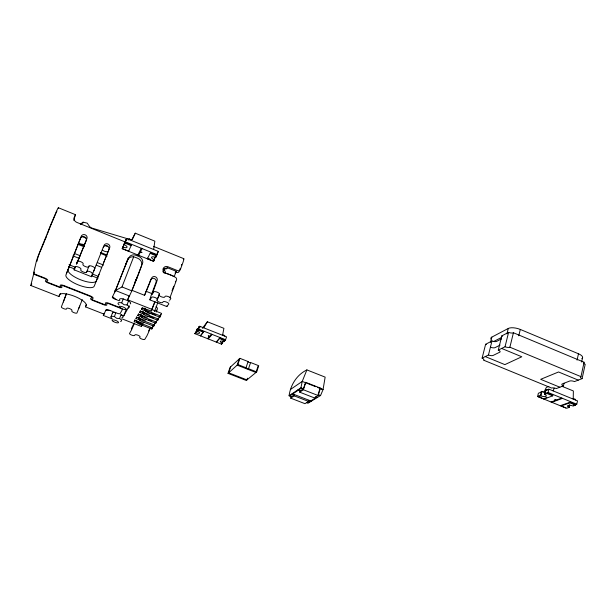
<?xml version="1.0" encoding="UTF-8"?>
<svg xmlns="http://www.w3.org/2000/svg" width="616" height="616" viewBox="0 0 616 616"><rect width="100%" height="100%" fill="white"/><g stroke="black" fill="none" stroke-linecap="round" stroke-linejoin="round"><path stroke-width="0.92" d="M153.63 249.511L154.862 241.164L135.274 233.187L131.408 240.494L131.639 239.901L129.244 238.931L128.729 240.055M114.461 292.746L128.344 258.458L130.184 256.01A6.06 5.621 26.4 0 1 136.059 255.355L138.862 256.479A6.052 5.613 26.8 0 1 142.781 262.539L138.007 275.537A17.764 0.693 -68.2 0 1 134.719 283.66L131.947 290.313L144.56 295.318L147.363 288.688A17.725 0.909 -68.2 0 0 150.65 280.596L151.528 278.27A3.018 2.81 29.5 0 1 155.324 276.761A3.018 2.81 29.5 0 1 157.126 280.511L152.183 294.294L153.746 291.884A3.065 1.001 20.5 0 1 157.126 292.146A3.065 1.001 20.5 0 1 159.429 294.148L157.011 300.177A3.057 0.986 20.3 0 0 159.305 302.148A3.057 0.986 20.3 0 0 162.686 302.433L163.101 301.801A3.065 0.986 20.2 0 1 166.497 302.086A3.065 0.986 20.2 0 1 168.776 304.05L166.805 306.575A12.051 0.901 -68.2 0 1 166.821 305.921M308.939 400.238L308.57 401.447L304.951 403.68L290.698 398.144L294.179 395.849L294.556 394.633L291.46 396.689L289.073 395.765L300.916 387.826L302.233 381.412L306.884 369.908L325.148 377.123L323.054 389.582L320.559 395.518L308.092 403.164L306.506 402.548M289.073 395.765C290.567 384.869 296.82 374.782 306.884 369.908M575.367 400L575.498 399.391L573.365 398.521L573.227 399.122L573.365 390.968L561.892 386.255M563.455 385.824A3.55 1.209 12.4 0 1 562.3 383.907L569.631 381.058A3.604 1.24 12.2 0 1 574.497 381.574L582.089 378.648A3.673 1.278 11.9 0 1 580.965 376.645L584.099 362.254L513.421 332.763A3.642 1.378 13.1 0 1 508.585 332.355L501.824 335.866L498.29 350.104A3.588 1.294 13.6 0 1 499.707 352.206L493.123 355.44A3.542 1.263 13.8 0 1 488.465 354.985L482.105 358.142A3.473 1.224 14 0 1 483.545 360.144L551.628 388.057A3.48 1.17 12.7 0 1 556.31 388.573L563.455 385.824L564.033 383.229M569.153 407.407A3.827 1.24 12.6 0 1 568.014 405.451A3.827 1.24 12.6 0 1 573.103 406.036L575.583 405.182L575.714 404.573L570.016 402.248L561.23 405.359L561.099 405.952L566.728 408.246L569.153 407.407L569.746 404.712M582.089 378.648L585.2 364.302A3.658 1.317 11.7 0 1 583.622 363.178M576.784 404.204L577.5 400.87L548.879 389.15L545.815 390.344L545.06 393.663L548.125 392.484L576.784 404.204L573.588 405.313M568.938 406.93L569.3 405.282M561.099 405.952L569.885 402.849L570.016 402.248M581.643 362.031L582.628 357.519M577.069 360.121L578.47 353.776L520.312 329.437A9.001 3.411 13 0 0 508.292 328.444L491.83 337.114A8.709 3.226 13.5 0 0 490.96 339.023M538.469 396.735L544.144 399.053L552.706 395.834L552.845 395.233L547.093 392.885L546.962 393.485L544.582 394.402A3.819 1.263 13 0 1 545.83 396.404A3.819 1.263 13 0 1 540.794 395.849L538.469 396.735L538.607 396.142M544.582 394.402L545.614 389.874L546.292 389.612A5.167 1.725 12.9 0 1 547.331 390.105M544.144 399.053L544.282 398.452L546.846 397.482M546.153 390.213L546.292 389.612M548.125 392.484L548.879 389.15M541.025 392.207L541.826 391.353A3.812 1.27 12.9 0 0 545.499 392.084M540.794 395.849L541.826 391.353M34.065 272.449L30.854 285.062A9.879 0.485 -68.1 0 0 31.093 285.208M121.106 308.046L109.24 303.38A3.642 1.093 21 0 0 105.336 303.241L105.482 304.412A1.455 0.439 21 0 1 103.935 304.358L93.108 300.108A1.455 0.439 21.2 0 1 91.977 299.106L92.985 298.398A3.665 1.101 21.3 0 0 90.144 295.873L64.033 285.608A3.696 1.109 21.8 0 0 60.237 285.531L60.522 286.763A1.478 0.439 21.8 0 1 59.021 286.725L48.025 282.413A1.478 0.439 22 0 1 46.808 281.373L47.694 280.603A3.727 1.109 22.1 0 0 44.637 277.985L33.495 273.612L36.213 261.823A10.557 0.547 -68.1 0 1 40.91 249.187L48.04 231.639A10.541 0.547 -68.2 0 1 51.028 224.124L55.432 213.721A10.503 0.547 -68.2 0 1 58.304 208.431M537.614 396.519L538.369 393.239L541.356 392.076L540.602 395.372L537.614 396.519L565.819 408.008M36.975 261.246L37.815 257.765M518.772 335.797L520.312 329.437M58.428 207.761L75.452 214.676L73.781 220.351M580.965 376.645L509.894 347.201L513.421 332.763M506.953 333.864L508.292 328.444M498.29 350.104L505.043 346.754L508.585 332.355M144.56 295.318L149.087 283.737M488.465 354.985L491.984 340.979L493.709 341.487A3.527 1.301 13.6 0 0 496.627 341.395L501.578 338.854M482.105 358.142L485.616 344.282L491.984 340.979M490.505 342.38L491.83 337.114M74.151 269.839L75.129 266.874A3.149 1.001 21.9 0 1 78.394 267.082A3.149 1.001 21.9 0 1 80.981 269.2L80.727 269.9A3.134 1.001 21.8 0 0 83.291 271.995A3.134 1.001 21.8 0 0 86.556 272.218L89.004 266.104A3.126 1.016 21.7 0 1 92.277 266.32A3.126 1.016 21.7 0 1 94.818 268.422L93.801 270.955M181.481 265.057L181.643 264.472M319.727 389.266L318.11 394.556L320.559 395.518M318.156 395.534L320.428 388.111L305.713 382.336L303.372 388.788L300.115 390.952L299.73 392.176L314.345 397.882L318.156 395.534L303.403 389.759L299.73 392.176M303.403 389.759L305.713 382.336M290.698 398.144L291.26 396.35M76.846 263.263L86.933 238.585A3.08 2.834 20.3 0 0 85.147 234.819A3.08 2.834 20.3 0 0 81.22 236.282L65.92 275.021A15.215 4.712 21.7 0 0 78.448 284.969A15.215 4.712 21.7 0 0 94.217 286.194L98.329 276.014M82.675 223.423L83.083 222.176L87.249 223.138L89.074 225.856A6.029 5.506 13 0 0 91.514 227.959L131.531 239.955M76.823 263.663L86.232 240.579A3.065 2.818 20.2 0 0 84.454 236.829A3.065 2.818 20.2 0 0 80.55 238.292L68.076 269.754A15.184 4.774 21.7 0 0 80.55 279.772A15.184 4.774 21.7 0 0 96.312 280.942L97.898 277.077M258.004 366.312L255.956 372.495L237.152 365.142L239.239 358.959M256.68 371.91L258.72 365.712L250.589 362.524A1.363 0.408 18.4 0 1 248.987 362.339A1.363 0.408 18.4 0 1 248.086 361.538L239.924 358.335L230.068 367.359L228.028 373.365L246.261 380.449L256.68 371.91L248.525 368.715A1.371 0.4 18.4 0 1 246.924 368.53A1.371 0.4 18.4 0 1 246.015 367.737L237.83 364.533L228.028 373.365M247.501 378.185L246.931 379.903L228.659 372.796L230.707 366.774M246.015 367.737L248.086 361.538M248.525 368.715L250.589 362.524M237.83 364.533L239.924 358.335M37.984 257.249L38.431 255.987M103.935 314.083L85.508 306.876L86.433 304.466M63.348 302.04L66.543 293.432M197.005 329.529L194.91 333.656L221.583 344.175L221.76 343.659M224.563 336.067L224.74 335.543L222.738 334.757L222.561 335.273L223.908 328.328L207.369 321.768L202.387 328.313M223.3 340.71L222.569 342.835L221.367 344.075M221.583 344.175L223.323 340.887M222.522 343.212A3.242 0.993 19 0 1 220.359 341.279A3.242 0.993 19 0 1 224.039 341.649L225.171 340.147L219.827 338.038L216.308 342.096L219.827 338.038M224.355 340.987L225.579 339.724L226.565 336.86L199.746 326.257L198.629 327.589M553.191 390.921L554.138 388.219M203.734 331.685L200.408 335.835L203.734 331.685L198.352 329.56L197.305 331.108A3.257 1.001 19.5 0 1 199.569 333.087A3.257 1.001 19.5 0 1 195.934 332.74L195.087 333.741L195.272 333.225M196.881 329.675L197.312 328.867A3.257 1.016 19.5 0 0 198.883 329.329M195.934 332.74L197.312 328.867M197.305 331.108L198.937 326.919A4.412 1.378 19.5 0 1 199.961 327.381M198.752 327.442L198.937 326.919M197.613 330.445L198.722 329.121L199.746 326.257M172.049 290.714L173.704 286.224M180.326 268.314L179.21 271.333A2.225 2.064 32.4 0 1 176.43 272.449M151.805 329.006L153.469 325.417L151.805 329.006L139.316 324.116A4.235 4.012 28.2 0 1 136.606 320.89M138.346 317.402A4.274 4.05 28.5 0 0 141.141 321.19L153.754 326.134L154.701 323.608M153.754 326.134L155.44 322.507M140.186 314.383A4.32 4.081 28.7 0 0 143.012 318.21L155.748 323.207L156.379 321.506M155.748 323.207L157.45 319.535M142.065 311.303A4.366 4.119 29 0 0 144.914 315.169L157.773 320.228L158.412 318.51M157.773 320.228L159.506 316.509M176.184 271.302L174.251 276.522L165.234 272.896A2.248 2.094 30.5 0 0 163.887 270.101L164.372 268.792A2.248 2.087 30.7 0 0 167.19 267.675L176.184 271.302L175.113 272.98M143.982 308.162A4.404 4.15 29.2 0 0 146.862 312.066L159.844 317.186L160.807 314.584M159.844 317.186L161.6 313.421L152.052 309.648M47.278 234.303L48.934 229.868M157.011 300.177L159.429 294.148M154.477 311.565L157.765 302.749M156.302 311.996L157.28 309.363A2.056 1.933 30.4 0 0 156.056 306.791M121.699 318.741L141.387 326.449L142.042 324.709M148.779 312.197L141.572 309.355L142.411 307.969L151.274 310.972L154.47 302.433M151.274 310.972L155.109 301.771M38.693 255.255L39.624 252.853M140.294 323.893L134.234 321.514L134.896 319.766M150.212 280.819L149.449 282.813M140.386 320.281L136.013 318.564L136.683 316.801M142.242 317.294L137.83 315.561L138.508 313.775M144.144 314.245L139.686 312.489L140.363 310.695M141.572 309.355L142.219 307.661M46.778 235.643L46.038 237.53M124.378 243.513L122.222 248.679L153.461 261.284L154.678 258.089M150.25 259.221L147.578 258.142L147.355 258.728L153.592 261.246L153.808 260.66M153.592 261.246L155.733 256.194M154.4 259.783A3.812 1.348 21 0 1 151.613 257.195A3.812 1.348 21 0 1 155.725 257.403L157.296 253.376M155.725 257.403L156.78 255.324L150.466 252.76L147.355 258.728M156.071 256.603L158.374 251.428L126.626 238.554L125.71 240.571M86.556 272.218L86.825 271.517A3.134 1.001 21.7 0 1 90.105 271.741A3.134 1.001 21.7 0 1 92.654 273.827L91.491 276.715L74.136 269.831M89.004 266.104L88.727 266.82A3.126 1.009 21.8 0 1 85.47 266.605A3.126 1.009 21.8 0 1 82.914 264.503L83.175 263.787A3.142 1.016 22 0 0 80.596 261.661A3.142 1.016 22 0 0 77.339 261.461L76.415 264.164L76.692 263.625M111.989 318.418A5.698 1.671 20.7 0 1 114.322 316.509L116.686 318.326L119.543 318.534L120.998 314.745L123.77 315.831L126.342 309.124M150.466 252.76L150.235 253.353L156.556 255.91M49.087 229.475L50.219 226.619M152.221 309.478L127.651 299.776L128.967 296.342M127.651 299.776L131.855 290.86L141.472 265.812A6.021 5.59 26.7 0 0 137.907 258.366L135.12 257.242A6.029 5.59 26.3 0 0 129.268 257.896A5.19 0.57 -46.8 0 0 128.19 258.997L127.358 260.506M119.073 304.912A5.952 1.817 20.8 0 1 121.568 302.81L124.039 304.712L127.011 304.935L128.528 301.001L123.084 298.868A5.944 1.84 20.8 0 0 119.881 300.315M114.445 316.539L115.785 312.72A5.69 1.686 20.7 0 0 112.428 313.444M121.691 302.841L123.215 298.899M137.183 276.984L136.552 278.601M119.258 300.808L114.684 299.006A2.98 0.916 21 0 1 112.328 297.089L115.539 290.544L121.976 286.94L133.657 256.849M110.98 316.755L112.443 312.982M112.027 318.834L103.319 315.438L104.019 313.644M122.291 248.618L128.575 251.151L128.806 250.566M131.416 245.053L131.185 245.645L124.809 243.066L125.04 242.473L131.416 245.053L128.575 251.151M128.236 257.973L115.539 290.544L129.63 296.119M124.802 243.251A2.087 0.739 21.7 0 0 124.509 243.151L124.701 242.712L122.984 247.093A3.85 1.355 21.7 0 0 127.027 247.262A3.85 1.355 21.7 0 0 124.101 244.621L126.041 239.763A2.11 0.755 21.7 0 0 126.611 240.017M124.101 244.621L126.626 238.554M129.014 239.524L129.244 238.931M137.052 277.331L135.512 281.073M91.491 276.715L104.004 245.461A3.057 2.818 22.9 0 1 107.885 243.99A3.057 2.818 22.9 0 1 109.679 247.748L107.923 252.129M108.655 250.204L108.863 249.688A3.042 2.803 22.8 0 0 107.084 245.946A3.042 2.803 22.8 0 0 103.226 247.416M66.004 294.771L61.369 306.907A2.795 0.793 21.4 0 0 63.71 308.662A2.795 0.793 21.4 0 0 66.567 308.932L66.774 308.377A2.795 0.793 21.3 0 1 69.654 308.639A2.795 0.793 21.3 0 1 71.972 310.402L71.764 310.949A2.78 0.785 21.3 0 0 74.066 312.689A2.78 0.785 21.3 0 0 76.946 312.966L82.305 299.607M98.552 275.468L104.597 260.291M103.58 262.824L104.189 261.307M98.167 276.515L99.076 274.243M79.741 306.006L78.894 308.108A2.78 0.801 21.3 0 1 78.401 308.339M104.535 260.537L107.692 252.606M106.93 254.593L108.116 251.551M45.892 237.907L44.937 240.202M104.959 259.482L106.699 255.178M66.266 294.348L66.528 293.693M39.955 252.021L44.575 241.064M66.336 273.727L68.499 268.453M149.419 329.198L149.688 328.551M125.587 264.764L127.25 260.753M50.381 226.211L56.256 212.451M134.103 323.207L131.393 328.582A2.726 0.793 20.3 0 0 131.524 329.06M134.688 283.075L136.136 279.61M33.495 273.612L34.173 272.002M60.383 293.393L58.974 296.512L30.846 285.516M75.006 268.006L75.391 267.113M149.157 329.83L148.649 330.985M74.69 268.73L74.159 269.846M85.516 306.868L86.14 305.397A14.337 4.189 21.4 0 0 74.267 296.204A14.337 4.189 21.4 0 0 59.436 294.949L58.974 296.512M122.222 248.679L123.115 246.723M132.371 239.385L135.274 233.187M135.189 281.781L134.958 282.259M114.715 291.152L115.438 289.682M103.319 315.438L106.083 309.81A2.857 0.847 20.9 0 1 109.132 310.094L117.125 313.228A2.864 0.855 20.8 0 0 120.197 313.513L122.592 309.101L109.047 303.78A2.187 0.654 21 0 0 106.699 303.696L106.845 304.858A2.903 0.87 21 0 1 103.742 304.751L92.931 300.508A2.918 0.87 21.2 0 1 90.675 298.514L91.684 297.798A2.202 0.662 21.3 0 0 89.974 296.281L63.895 286.032A2.218 0.662 21.8 0 0 61.615 285.986L61.9 287.218A2.949 0.878 21.8 0 1 58.89 287.148L47.902 282.836A2.965 0.878 22 0 1 45.476 280.765L46.354 279.995A2.233 0.662 22.1 0 0 44.521 278.424L33.395 274.051M543.859 392.446L546.338 387.402L548.894 386.394M137.884 255.001L141.287 248.256M138.669 255.317L140.294 252.113L142.003 252.483L140.425 251.844L142.08 248.579M157.403 252.999L158.374 251.428M153.461 261.284L154.508 259.405M123.77 315.831L129.368 305.813M203.78 327.851L207.369 321.768M164.372 268.792L163.356 270.493A2.233 2.079 30.6 0 0 164.21 270.663M163.887 270.101L162.87 271.787A2.241 2.087 30.4 0 1 163.132 271.918M134.234 321.514L135.004 320.235L141.965 322.961L143.52 323.115L144.098 322.199M136.013 318.564L136.806 317.255L143.828 320.012L145.399 320.166L145.992 319.234M137.83 315.561L138.639 314.222L145.73 317.009L147.316 317.163L147.925 316.208M139.686 312.489L140.51 311.126L147.671 313.952L149.272 314.098L149.896 313.128M166.505 268.807L167.19 267.675M56.664 211.627L56.934 211.196M141.387 326.449L142.242 325.102L141.164 324.232M169.816 300.061L170.763 298.66A3.057 1.001 20.3 0 0 168.499 296.673A3.057 1.001 20.3 0 0 165.103 296.404L164.688 297.043A3.057 0.993 20.4 0 1 161.307 296.773A3.057 0.993 20.4 0 1 159.02 294.795M183.337 259.19L183.915 258.774A10.28 0.755 -68.1 0 1 182.059 264.988L180.373 269.531A2.241 2.071 32.4 0 1 177.585 270.647L167.899 266.743A3.75 3.48 31 0 0 163.209 268.607A3.75 3.48 31 0 0 165.458 273.273C169.023 274.066 171.956 275.367 175.167 277.177A2.248 2.087 32.3 0 1 176.515 279.98L170.178 297.12A6.021 0.454 -68.2 0 0 169.931 297.798M194.91 333.656L195.996 332.363M207.507 338.615L209.417 336.498L208.239 335.797L209.571 336.321L211.511 334.172M208.17 338.877L212.181 334.434M80.373 224.17L83.083 222.176M290.367 389.543L302.233 381.412L315.677 386.686M319.997 388.388L320.428 388.111M307.7 402.81L316.539 397.366M493.709 341.487L501.563 337.429M500.015 345.129L495.079 347.616A3.534 1.286 13.7 0 1 490.421 347.185M551.05 401.994L556.148 400.123L554.731 399.545L555.155 399.391L556.579 399.969L561.777 398.067M551.751 402.279L562.493 398.36M75.452 214.676L73.92 218.079L74.351 220.12A4.597 3.942 20.2 0 0 76.923 222.43L125.726 242.18M105.898 310.195L110.464 310.618M78.933 243.666L83.668 244.483A14.884 13.783 19.5 0 1 84.384 244.621M80.349 224.216L81.012 224.555M320.397 388.596L323.054 389.582L317.409 387.364M150.504 280.041A3.003 2.803 29.4 0 1 154.277 278.54A3.003 2.803 29.4 0 1 156.071 282.274L152.352 292.146A12.081 0.701 -68.2 0 0 149.927 299.884L151.713 297.282A3.072 0.986 20.4 0 1 155.101 297.551A3.072 0.986 20.4 0 1 157.411 299.538M292.153 393.701L311.326 401.17M294.179 395.849L308.57 401.447M291.653 396.565L289.859 395.865L301.324 388.203L303.172 388.927M154.501 325.048L141.842 320.081A4.289 4.058 28.6 0 1 139.701 318.333M152.537 327.935L139.994 323.023A4.25 4.027 28.3 0 1 137.876 321.298M300.916 387.826L303.372 388.788M297.674 389.997L300.115 390.952M315.33 396.897L317.148 397.605M150.912 313.12L155.209 314.815M158.543 319.096L145.645 314.014A4.381 4.135 29.1 0 1 143.459 312.235M148.941 316.185L153.199 317.864M156.502 322.099L143.721 317.078A4.335 4.096 28.8 0 1 141.565 315.315M148.695 319.858L151.228 320.851M198.722 329.121L225.579 339.724M198.167 330.084L203.55 332.209M219.643 338.554L224.986 340.663M160.63 316.023L147.601 310.887A4.42 4.166 29.3 0 1 145.399 309.093M146.115 291.299L152.191 293.716M69.007 264.726L75.183 267.175M91.953 273.835L98.129 276.284M121.976 286.94L131.855 290.86M68.576 266.574L74.829 269.053M91.792 275.791L98.044 278.27M149.927 299.884L166.913 306.614M74.274 253.392L80.488 255.871M97.359 262.608L103.573 265.088M72.965 255.894L79.218 258.389M96.181 265.15L101.532 267.29M78.355 243.536L84.531 246.015M100.423 252.391L106.599 254.87M77.986 244.344L84.176 246.824M100.978 253.561L107.169 256.048M125.348 241.803L157.142 254.678M153.476 246.362L183.753 258.658M546.962 393.485L552.706 395.834M569.885 402.849L575.583 405.182M485.269 356.572L504.866 364.618L521.783 356.764L501.647 348.44M559.859 387.21L540.671 379.325L558.558 371.972L578.27 380.118M81.836 236.367L86.232 238.23M501.824 335.866L502.564 336.228M119.543 318.534L119.65 318.588A5.698 1.671 20.7 0 1 120.474 321.36M120.998 314.745L121.106 314.799A5.69 1.686 20.7 0 1 121.922 317.594M127.011 304.935L127.127 304.997A5.952 1.817 20.8 0 1 127.936 307.992M128.528 301.001L128.636 301.062A5.944 1.84 20.8 0 1 130.199 303.911M112.528 296.673L116.062 299.545M509.894 347.201A3.665 1.34 13.3 0 1 505.043 346.754M485.616 344.282A3.457 1.255 13.8 0 1 486.34 344.629M583.698 362.501A3.658 1.317 11.7 0 1 584.099 362.254M582.228 358.304A9.024 3.296 11.9 0 1 581.812 358.643M578.47 353.776A9.024 3.296 11.9 0 1 582.505 357.927M542.373 392.03A5.167 1.725 12.9 0 1 541.164 391.607M545.614 389.874A3.812 1.27 12.9 0 1 546.361 390.236M124.278 243.736A2.087 0.739 21.7 0 1 124.856 243.951M126.38 240.602A2.11 0.755 21.7 0 1 125.81 240.348M125.833 240.209A3.842 1.371 21.7 0 1 126.719 240.625M198.691 327.219A3.257 1.016 19.5 0 1 199.43 327.55M139.432 317.856A4.289 4.058 28.6 0 1 139.231 317.34M141.295 314.83A4.335 4.096 28.8 0 1 141.087 314.314M143.189 311.742A4.381 4.135 29.1 0 1 142.981 311.219M145.122 308.593A4.42 4.166 29.3 0 1 144.914 308.069M156.433 310.079A2.04 1.925 30.3 0 1 156.325 310.826M31.793 283.868A9.879 0.485 -68.1 0 1 31.516 284.423M169.208 300.939A6.021 0.454 -68.2 0 1 169.115 301.016M163.201 268.984A3.727 3.465 30.9 0 1 166.797 268.561M107.23 251.736A6.468 5.952 29.7 0 1 102.318 249.919M107.8 246.2A3.704 3.403 29.9 0 1 105.482 245.468M175.483 281.196A2.233 2.079 32.2 0 1 175.368 281.728M150.381 327.812A10.849 0.731 -68.3 0 1 146.87 335.928L144.768 339.362A2.726 0.778 20.1 0 1 141.788 339.039A2.726 0.778 20.1 0 1 139.701 337.391L140.032 336.89A2.733 0.778 20.2 0 0 137.922 335.227A2.733 0.778 20.2 0 0 134.95 334.911L134.627 335.42A2.733 0.778 20.3 0 1 131.67 335.104A2.733 0.778 20.3 0 1 129.553 333.441L131.516 329.945A10.88 0.57 -68.3 0 0 134.457 323.115M163.61 272.257A2.241 2.087 30.4 0 1 163.81 272.472M164.118 272.95A2.241 2.087 30.4 0 1 164.226 273.219M113.306 321.49A3.427 0.993 20.7 0 0 118.503 322.599A3.427 0.993 20.7 0 0 114.145 319.966A3.427 0.993 20.7 0 0 113.306 321.49M120.459 308.1A3.573 1.086 20.8 0 0 125.903 309.24A3.573 1.086 20.8 0 0 121.375 306.445A3.573 1.086 20.8 0 0 120.459 308.1"/></g></svg>
